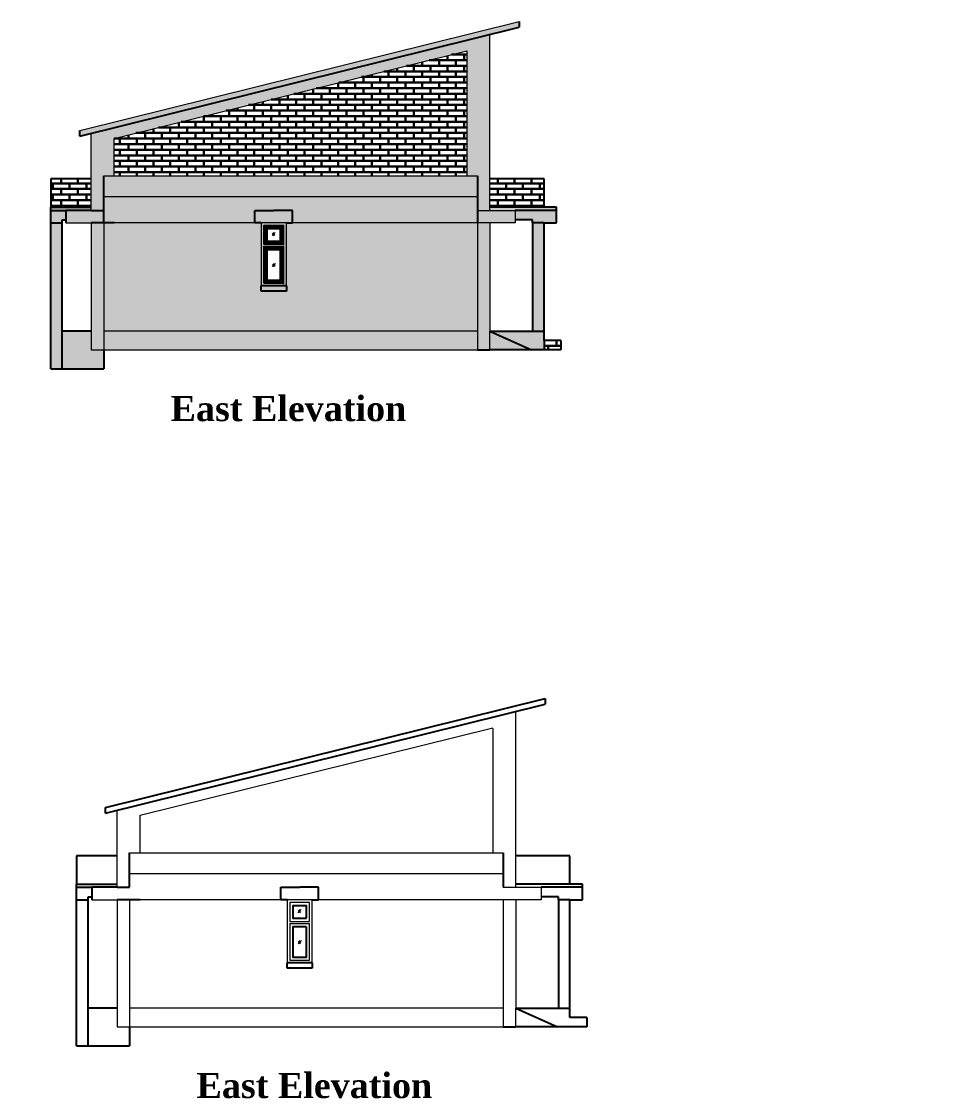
# Model space of a CAD drawing. Header units: inches. Extents: x -6800 to 96653, y -25814 to 17379.
# Drawn here: x 41496 to 42372, y -73 to 953 of the extents above; entities that cross this region are included whole.
import ezdxf

# ---------------------------------------------------------------- set-up
doc = ezdxf.new("R2010")
doc.units = ezdxf.units.IN
doc.header["$MEASUREMENT"] = 0
for name, color, linetype, lineweight in [('furniture', 44, 'Continuous', 15), ('Wall', 90, 'Continuous', 30), ('Win ele', 211, 'Continuous', 15), ('windows', 4, 'Continuous', 13)]:
    doc.layers.add(name, color=color, linetype=linetype, lineweight=lineweight)
doc.styles.get("Standard").update_dxf_attribs({"font": 'arial.ttf'})
pattern_1 = [(0, (15229.343, -2657.8174), (0, 5.334), []), (90, (15229.343, -2657.8174), (-8, 5.334), [5.334, -5.334])]

msp = doc.modelspace()

# ---------------------------------------------------------------- hatches: boundary and pattern name
at = {"true_color": 0xffffff, "transparency": 33554651}
h = msp.add_hatch(color=7, dxfattribs=at)
h.dxf.hatch_style = 1
h.paths.add_polyline_path([(41929.9, 785.9), (41573.9, 785.9), (41573.9, 760.9), (41717.9, 760.9), (41717.9, 772.9), (41735.9, 772.9), (41753.9, 772.9), (41753.9, 760.9), (41929.9, 760.9)])
h.paths.add_polyline_path([(41965.9, 772.9), (41929.9, 772.9), (41929.9, 760.9), (41965.9, 760.9)])
h.paths.add_polyline_path([(41573.9, 772.9), (41561.9, 772.9), (41537.9, 772.9), (41537.9, 760.9), (41561.9, 760.9), (41573.9, 760.9)])
at = {"true_color": 0xffffff, "transparency": 33554562}
h = msp.add_hatch(color=7, dxfattribs=at)
h.dxf.hatch_style = 1
h.paths.add_polyline_path([(42005.4, 775.9), (41941.9, 775.9), (41941.9, 772.9), (41965.9, 772.9), (42005.4, 772.9)])
h.paths.add_polyline_path([(41561.9, 775.9), (41523.4, 775.9), (41523.4, 772.9), (41537.9, 772.9), (41561.9, 772.9)])
at = {"true_color": 0xffffff, "transparency": 33554511}
h = msp.add_hatch(color=7, dxfattribs=at)
h.dxf.hatch_style = 1
h.paths.add_polyline_path([(41993.4, 760.9), (41982.4, 760.9), (41982.4, 657.9), (41993.4, 657.9)])
h.paths.add_polyline_path([(41534.4, 760.9), (41523.4, 760.9), (41523.4, 621.9), (41534.4, 621.9)])
h.paths.add_polyline_path([(41537.9, 772.9), (41523.4, 772.9), (41523.4, 760.9), (41534.4, 760.9), (41534.4, 763.9), (41537.9, 763.9)])
h.paths.add_polyline_path([(41561.9, 657.9), (41534.4, 657.9), (41534.4, 621.9), (41567.4, 621.9), (41573.9, 621.9), (41573.9, 639.9), (41561.9, 639.9)])
at = {"true_color": 0xffffff, "transparency": 33554687}
h = msp.add_hatch(color=7, dxfattribs=at)
h.dxf.hatch_style = 1
h.paths.add_polyline_path([(41753.9, 772.9), (41735.9, 772.9), (41717.9, 772.9), (41717.9, 760.9), (41723.9, 760.9), (41747.9, 760.9), (41753.9, 760.9)])
h.paths.add_polyline_path([(41747.9, 700.9), (41723.9, 700.9), (41723.9, 695.9), (41747.9, 695.9)])
at = {"true_color": 0xffffff, "transparency": 33554546}
h = msp.add_hatch(color=7, dxfattribs=at)
h.dxf.hatch_style = 1
h.paths.add_polyline_path([(42005.4, 772.9), (41965.9, 772.9), (41965.9, 763.9), (41982.4, 763.9), (41982.4, 760.9), (41993.4, 760.9), (42005.4, 760.9)])
at = {"true_color": 0xffffff, "transparency": 33554646}
h = msp.add_hatch(dxfattribs=at)
h.set_pattern_fill('ANSI31')
h.set_pattern_definition([(45, (15229.34297, -2657.81744), (-0.08838834765, 0.08838834765), [])])
h.paths.add_polyline_path([(41745.4, 738.4), (41726.4, 738.4), (41726.4, 703.4), (41745.4, 703.4)])
h.paths.add_polyline_path([(41742.4, 706.4), (41729.4, 706.4), (41729.4, 735.4), (41742.4, 735.4)], flags=16)
h.paths.add_polyline_path([(41745.4, 758.4), (41726.4, 758.4), (41726.4, 740.4), (41745.4, 740.4)])
h.paths.add_polyline_path([(41742.4, 743.4), (41729.4, 743.4), (41729.4, 755.4), (41742.4, 755.4)], flags=16)
h.paths.add_polyline_path([(42581.4, 738.4), (42561.4, 738.4), (42561.4, 701.4), (42581.4, 701.4)])
h.paths.add_polyline_path([(42577.8, 704.4), (42564.4, 704.4), (42564.4, 735.4), (42577.8, 735.4)], flags=16)
h.paths.add_polyline_path([(42602.2, 738.4), (42582.4, 738.4), (42582.4, 701.4), (42602.2, 701.4)])
h.paths.add_polyline_path([(42599.2, 735.4), (42599.2, 704.4), (42585.8, 704.4), (42585.8, 735.4)], flags=16)
h.paths.add_polyline_path([(42602.2, 758.4), (42582.4, 758.4), (42582.4, 740.4), (42602.2, 740.4)])
h.paths.add_polyline_path([(42585.8, 755.4), (42599.2, 755.4), (42599.2, 743.4), (42585.8, 743.4)], flags=16)
h.paths.add_polyline_path([(42581.4, 758.4), (42561.4, 758.4), (42561.4, 740.4), (42580.8, 740.4), (42581.4, 740.4)])
h.paths.add_polyline_path([(42577.8, 743.4), (42564.4, 743.4), (42564.4, 755.4), (42577.8, 755.4)], flags=16)
h.paths.add_polyline_path([(42622.6, 758.4), (42603.2, 758.4), (42603.2, 740.4), (42622.6, 740.4)])
h.paths.add_polyline_path([(42619.6, 743.4), (42606.2, 743.4), (42606.2, 755.4), (42619.6, 755.4)], flags=16)
h.paths.add_polyline_path([(42643, 758.4), (42623.6, 758.4), (42623.6, 740.4), (42643, 740.4)])
h.paths.add_polyline_path([(42626.6, 755.4), (42640, 755.4), (42640, 743.4), (42626.6, 743.4)], flags=16)
h.paths.add_polyline_path([(42663.4, 758.4), (42644, 758.4), (42644, 740.4), (42663.4, 740.4)])
h.paths.add_polyline_path([(42647, 755.4), (42660.4, 755.4), (42660.4, 743.4), (42647, 743.4)], flags=16)
h.paths.add_polyline_path([(42663.4, 738.4), (42644, 738.4), (42644, 701.4), (42663.4, 701.4)])
h.paths.add_polyline_path([(42647, 735.4), (42660.4, 735.4), (42660.4, 704.4), (42647, 704.4)], flags=16)
h.paths.add_polyline_path([(42643, 738.4), (42623.6, 738.4), (42623.6, 701.4), (42643, 701.4)])
h.paths.add_polyline_path([(42640, 704.4), (42626.6, 704.4), (42626.6, 735.4), (42640, 735.4)], flags=16)
h.paths.add_polyline_path([(42622.6, 738.4), (42603.2, 738.4), (42603.2, 701.4), (42622.6, 701.4)])
h.paths.add_polyline_path([(42619.6, 704.4), (42606.2, 704.4), (42606.2, 735.4), (42619.6, 735.4)], flags=16)
at = {"true_color": 0xffffff, "transparency": 33554666}
h = msp.add_hatch(color=7, dxfattribs=at)
h.dxf.hatch_style = 1
h.paths.add_polyline_path([(41929.9, 657.9), (41573.9, 657.9), (41573.9, 639.9), (41929.9, 639.9)])
at = {"true_color": 0xffffff, "transparency": 33554620}
h = msp.add_hatch(color=7, dxfattribs=at)
h.dxf.hatch_style = 1
h.paths.add_polyline_path([(41941.9, 657.9), (41941.9, 639.9), (41981.4, 639.9)])
at = {"true_color": 0xffffff, "transparency": 33554511}
h = msp.add_hatch(color=7, dxfattribs=at)
h.dxf.hatch_style = 1
h.paths.add_polyline_path([(41993.4, 648.9), (41993.4, 657.9), (41941.9, 657.9), (41981.4, 639.9), (41993.4, 639.9)])
at = {"layer": 'Wall', "true_color": 0xed1f24, "transparency": 33554562}
h = msp.add_hatch(dxfattribs=at)
h.set_pattern_fill('AR-BRSTD', color=240, scale=2)
h.set_pattern_definition(pattern_1)
h.paths.add_polyline_path([(41919.9, 924.9), (41583.9, 841.5), (41583.9, 805.7), (41919.9, 805.7)])
at = {"layer": 'Wall', "true_color": 0xed1f24, "transparency": 33554651}
h = msp.add_hatch(dxfattribs=at)
h.set_pattern_fill('AR-BRSTD', color=240, scale=2)
h.set_pattern_definition(pattern_1)
h.paths.add_polyline_path([(40000.6, 760.9), (39991.6, 760.9), (39991.6, 736.9), (39991.6, 730.9), (39883.6, 730.9), (39883.6, 657.9), (40000.6, 657.9)])
h.paths.add_polyline_path([(40911.3, 760.9), (40807.8, 760.9), (40807.8, 657.9), (40911.3, 657.9)])
h.paths.add_polyline_path([(40796.8, 760.9), (40688.8, 760.9), (40688.8, 657.9), (40796.8, 657.9)])
h.paths.add_polyline_path([(40677.8, 760.9), (40575.3, 760.9), (40575.3, 657.9), (40677.8, 657.9)])
h.paths.add_polyline_path([(40881.9, 802.9), (40636.5, 802.9), (40575.3, 802.9), (40911.3, 802.9)])
h.paths.add_polyline_path([(41929.9, 760.9), (41747.9, 760.9), (41747.9, 700.9), (41747.9, 695.9), (41723.9, 695.9), (41723.9, 700.9), (41723.9, 760.9), (41717.9, 760.9), (41573.9, 760.9), (41573.9, 657.9), (41929.9, 657.9)])
h.paths.add_polyline_path([(41908.9, 805.7), (41605.9, 805.7), (41583.9, 805.7), (41919.9, 805.7)], flags=16)
h.paths.add_polyline_path([(41929.9, 805.7), (41573.9, 805.7), (41573.9, 785.9), (41929.9, 785.9)])
h.paths.add_polyline_path([(42784.9, 763.9), (42676.9, 763.9), (42676.9, 657.9), (42784.9, 657.9)])
h.paths.add_polyline_path([(42903.9, 763.9), (42795.9, 763.9), (42795.9, 657.9), (42819.9, 657.9), (42819.9, 741.9), (42879.9, 741.9), (42879.9, 657.9), (42903.9, 657.9)])
h.paths.add_polyline_path([(43022.9, 763.9), (42914.9, 763.9), (42914.9, 657.9), (43022.9, 657.9)])
h.paths.add_polyline_path([(43141.9, 763.9), (43130.3, 763.9), (43033.9, 763.9), (43033.9, 657.9), (43141.9, 657.9)])
h.paths.add_polyline_path([(43207.8, 802.9), (43141.9, 802.9), (43141.9, 800.4), (43141.9, 785.9), (43207.8, 785.9)])
h.paths.add_polyline_path([(42665.9, 805.7), (42548.9, 805.7), (42548.9, 785.9), (42665.9, 785.9)])
h.paths.add_polyline_path([(42558.9, 760.9), (42548.9, 760.9), (42548.9, 657.9), (42665.9, 657.9), (42665.9, 693.9), (42558.9, 693.9), (42558.9, 698.9)])
at = {"layer": 'Wall', "true_color": 0xed1f24, "transparency": 33554562}
h = msp.add_hatch(dxfattribs=at)
h.set_pattern_fill('AR-BRSTD', color=240, scale=2)
h.set_pattern_definition(pattern_1)
h.paths.add_polyline_path([(41561.9, 802.8), (41523.4, 802.8), (41523.4, 775.9), (41561.9, 775.9)])
h = msp.add_hatch(dxfattribs=at)
h.set_pattern_fill('AR-BRSTD', color=240, scale=2)
h.set_pattern_definition(pattern_1)
h.paths.add_polyline_path([(41993.4, 802.9), (41941.9, 802.9), (41941.9, 775.9), (41993.4, 775.9)])
at = {"layer": 'Wall', "true_color": 0xbaa52c, "transparency": 33554651}
h = msp.add_hatch(color=55, dxfattribs=at)
h.dxf.hatch_style = 1
h.paths.add_polyline_path([(41747.9, 760.9), (41723.9, 760.9), (41723.9, 700.9), (41747.9, 700.9)])
h.paths.add_polyline_path([(41726.4, 758.4), (41745.4, 758.4), (41745.4, 740.4), (41726.4, 740.4)], flags=16)
h.paths.add_polyline_path([(41729.4, 743.4), (41729.4, 755.4), (41742.4, 755.4), (41742.4, 743.4)], flags=0)
h.paths.add_polyline_path([(41726.4, 738.4), (41745.4, 738.4), (41745.4, 703.4), (41726.4, 703.4)], flags=16)
h.paths.add_polyline_path([(41729.4, 735.4), (41742.4, 735.4), (41742.4, 706.4), (41729.4, 706.4)], flags=0)
at = {"layer": 'Wall', "true_color": 0xed1f24, "transparency": 33554562}
h = msp.add_hatch(dxfattribs=at)
h.set_pattern_fill('AR-BRSTD', color=240, scale=2)
h.set_pattern_definition(pattern_1)
h.paths.add_polyline_path([(42009.4, 648.9), (41993.4, 648.9), (41993.4, 639.9), (42009.4, 639.9)])
at = {"layer": 'Win ele', "transparency": 33554526}
h = msp.add_hatch(color=256, dxfattribs=at)
h.dxf.hatch_style = 1
h.paths.add_polyline_path([(41941.9, 940.6), (41561.9, 846.4), (41561.9, 772.9), (41573.9, 772.9), (41573.9, 805.7), (41583.9, 805.7), (41583.9, 841.5), (41919.9, 924.9), (41919.9, 805.7), (41929.9, 805.7), (41929.9, 772.9), (41941.9, 772.9)])
h.paths.add_polyline_path([(41941.9, 760.9), (41929.9, 760.9), (41929.9, 639.9), (41941.9, 639.9), (41941.9, 657.9)])
h.paths.add_polyline_path([(41573.9, 760.9), (41561.9, 760.9), (41561.9, 639.9), (41573.9, 639.9)])
at = {"layer": 'windows', "true_color": 0xc7c8ca, "transparency": 33554687}
h = msp.add_hatch(color=9, dxfattribs=at)
h.dxf.hatch_style = 1
h.paths.add_polyline_path([(40525.5, 952.8), (40525.5, 947.5), (40944.3, 843.6), (40944.3, 848.9)])
h.paths.add_polyline_path([(41969.8, 947.5), (41969.8, 952.8), (41551, 848.9), (41551, 843.6)])
h.paths.add_polyline_path([(43164.9, 952.8), (42653.9, 952.8), (42653.9, 947.5), (43164.9, 947.5)])

# ---------------------------------------------------------------- linework, layer by layer
at = {"transparency": 33554687}
for p, q in [((41551, 843.6), (41969.8, 947.5)), ((41969.8, 952.8), (41969.8, 947.5)), ((41551, 843.6), (41551, 848.9)), ((41573.9, 760.9), (41573.9, 805.7)), ((41929.9, 805.7), (41929.9, 760.9)), ((41561.9, 772.9), (41537.9, 772.9)), ((41537.9, 772.9), (41537.9, 760.9)), ((41561.9, 772.9), (41573.9, 772.9)), ((41717.9, 760.9), (41717.9, 772.9)), ((41717.9, 772.9), (41735.9, 772.9)), ((41753.9, 772.9), (41735.9, 772.9)), ((41753.9, 760.9), (41753.9, 772.9)), ((41568.4, 760.9), (41561.9, 760.9)), ((41579.4, 760.9), (41568.4, 760.9)), ((41723.9, 760.9), (41717.9, 760.9)), ((41747.9, 760.9), (41753.9, 760.9)), ((41723.9, 695.9), (41723.9, 700.9)), ((41747.9, 700.9), (41723.9, 700.9)), ((41747.9, 700.9), (41747.9, 695.9)), ((41747.9, 695.9), (41723.9, 695.9)), ((41575.6, 204), (41994.5, 307.9)), ((41994.5, 307.9), (41994.5, 302.6)), ((41575.6, 198.7), (41994.5, 302.6)), ((41575.6, 198.7), (41575.6, 204)), ((41598.6, 128), (41598.6, 160.8)), ((41954.6, 160.8), (41954.6, 128)), ((41586.6, 128), (41562.6, 128)), ((41562.6, 128), (41562.6, 116)), ((41586.6, 128), (41598.6, 128)), ((41742.6, 116), (41742.6, 128)), ((41742.6, 128), (41760.6, 128)), ((41778.6, 128), (41760.6, 128)), ((41778.6, 116), (41778.6, 128)), ((41593.1, 116), (41586.6, 116)), ((41604.1, 116), (41593.1, 116)), ((41748.6, 116), (41742.6, 116)), ((41772.6, 116), (41778.6, 116)), ((41748.6, 51), (41748.6, 56)), ((41772.6, 56), (41748.6, 56)), ((41772.6, 56), (41772.6, 51)), ((41772.6, 51), (41748.6, 51))]:
    msp.add_line(p, q, dxfattribs=at)
at = {"lineweight": 5, "transparency": 33554610}
for p, q in [((41941.9, 772.9), (41941.9, 940.6)), ((41583.9, 841.5), (41919.9, 924.9)), ((41919.9, 924.9), (41919.9, 805.7)), ((41583.9, 805.7), (41583.9, 841.5)), ((41561.9, 760.9), (41561.9, 639.9)), ((41941.9, 760.9), (41941.9, 657.9)), ((41941.9, 639.9), (41941.9, 657.9)), ((41561.9, 639.9), (41573.9, 639.9)), ((41966.6, 128), (41966.6, 295.7)), ((41608.6, 196.6), (41944.6, 279.9)), ((41944.6, 279.3), (41944.6, 160.8)), ((41608.6, 160.8), (41608.6, 196.6)), ((41586.6, 116), (41586.6, -5)), ((41966.6, 116), (41966.6, 13)), ((41966.6, -5), (41966.6, 13)), ((41586.6, -5), (41598.6, -5))]:
    msp.add_line(p, q, dxfattribs=at)
at = {"lineweight": 9, "transparency": 33554687}
for p, q in [((41561.9, 772.9), (41561.9, 846.4)), ((41573.9, 805.7), (41929.9, 805.7)), ((41929.9, 785.9), (41573.9, 785.9)), ((41929.9, 772.9), (41965.9, 772.9)), ((41965.9, 772.9), (41965.9, 760.9)), ((41537.9, 760.9), (41561.9, 760.9)), ((41965.9, 760.9), (41568.4, 760.9)), ((41573.9, 760.9), (41573.9, 639.9)), ((41929.9, 760.9), (41929.9, 639.9)), ((41929.9, 657.9), (41573.9, 657.9)), ((41573.9, 639.9), (41929.9, 639.9)), ((41586.6, 128), (41586.6, 201.4)), ((41598.6, 160.8), (41954.6, 160.8)), ((41954.6, 141), (41598.6, 141)), ((41954.6, 128), (41990.6, 128)), ((41990.6, 128), (41990.6, 116)), ((41562.6, 116), (41586.6, 116)), ((41990.6, 116), (41593.1, 116)), ((41598.6, 116), (41598.6, -5)), ((41954.6, 116), (41954.6, -5)), ((41954.6, 13), (41598.6, 13)), ((41598.6, -5), (41954.6, -5))]:
    msp.add_line(p, q, dxfattribs=at)
at = {"transparency": 33554585}
for p, q in [((41561.9, 802.8), (41523.4, 802.8)), ((41523.4, 802.8), (41523.4, 775.9)), ((41993.4, 802.9), (41941.9, 802.9)), ((41993.4, 775.9), (41993.4, 802.9)), ((41523.4, 772.9), (41523.4, 775.9)), ((41523.4, 775.9), (41561.9, 775.9)), ((41523.4, 760.9), (41523.4, 772.9)), ((41523.4, 772.9), (41537.9, 772.9)), ((42005.4, 775.9), (41941.9, 775.9)), ((42005.4, 772.9), (41965.9, 772.9)), ((42005.4, 772.9), (42005.4, 775.9)), ((42005.4, 760.9), (42005.4, 772.9)), ((41523.4, 621.9), (41523.4, 760.9)), ((41523.4, 760.9), (41534.4, 760.9)), ((41534.4, 621.9), (41534.4, 763.9)), ((41534.4, 763.9), (41537.9, 763.9)), ((41583.9, 760.9), (41561.9, 760.9)), ((41982.4, 763.9), (41965.9, 763.9)), ((41982.4, 760.9), (41982.4, 763.9)), ((41993.4, 760.9), (41982.4, 760.9)), ((41982.4, 760.9), (41982.4, 657.9)), ((41993.4, 657.9), (41993.4, 760.9)), ((41993.4, 760.9), (42005.4, 760.9)), ((41561.9, 657.9), (41534.4, 657.9)), ((41941.9, 657.9), (41993.4, 657.9)), ((41993.4, 648.9), (41993.4, 657.9)), ((42009.4, 648.9), (41993.4, 648.9)), ((41993.4, 648.9), (41993.4, 639.9)), ((42009.4, 648.9), (42009.4, 639.9)), ((41573.9, 639.9), (41573.9, 621.9)), ((41981.4, 639.9), (41941.9, 639.9)), ((42009.4, 639.9), (41981.4, 639.9)), ((41523.4, 621.9), (41567.4, 621.9)), ((41567.4, 621.9), (41573.9, 621.9)), ((41586.6, 157.9), (41548.1, 157.9)), ((41548.1, 157.9), (41548.1, 131)), ((42018.1, 158), (41966.6, 158)), ((42018.1, 131), (42018.1, 158)), ((41548.1, 128), (41548.1, 131)), ((41548.1, 131), (41586.6, 131)), ((41548.1, 116), (41548.1, 128)), ((41548.1, 128), (41562.6, 128)), ((42030.1, 131), (41966.6, 131)), ((42030.1, 128), (41990.6, 128)), ((42030.1, 128), (42030.1, 131)), ((42030.1, 116), (42030.1, 128)), ((41548.1, -23), (41548.1, 116)), ((41548.1, 116), (41559.1, 116)), ((41559.1, -23), (41559.1, 119)), ((41559.1, 119), (41562.6, 119)), ((41608.6, 116), (41586.6, 116)), ((42007.1, 119), (41990.6, 119)), ((42007.1, 116), (42007.1, 119)), ((42018.1, 116), (42007.1, 116)), ((42007.1, 116), (42007.1, 13)), ((42018.1, 13), (42018.1, 116)), ((42018.1, 116), (42030.1, 116)), ((41586.6, 13), (41559.1, 13)), ((41966.6, 13), (42018.1, 13)), ((42018.1, 4), (42018.1, 13)), ((42034.1, 4), (42018.1, 4)), ((42034.1, 4), (42034.1, -5)), ((41598.6, -5), (41598.6, -23)), ((42006.1, -5), (41966.6, -5)), ((42034.1, -5), (42006.1, -5)), ((41548.1, -23), (41592.1, -23)), ((41592.1, -23), (41598.6, -23))]:
    msp.add_line(p, q, dxfattribs=at)
at = {"transparency": 33554636}
for p, q in [((41941.9, 657.9), (41981.4, 639.9)), ((41929.9, 639.9), (41941.9, 639.9)), ((41966.6, 13), (42006.1, -5)), ((41954.6, -5), (41966.6, -5))]:
    msp.add_line(p, q, dxfattribs=at)
at = {"transparency": 33554687}
for points in [[(41742.4, 743.4), (41742.4, 755.4), (41729.4, 755.4), (41729.4, 743.4)], [(41742.4, 735.4), (41729.4, 735.4), (41729.4, 706.4), (41742.4, 706.4)], [(41767.1, 98.5), (41767.1, 110.5), (41754.1, 110.5), (41754.1, 98.5)], [(41767.1, 90.5), (41754.1, 90.5), (41754.1, 61.5), (41767.1, 61.5)]]:
    msp.add_lwpolyline(points, close=True, dxfattribs=at)
at = {"layer": 'furniture', "transparency": 33554687}
for p, q in [((41747.9, 760.9), (41723.9, 760.9)), ((41723.9, 760.9), (41723.9, 700.9)), ((41747.9, 700.9), (41747.9, 760.9)), ((41737.4, 751.8), (41734.3, 748.8)), ((41736, 751.7), (41734.4, 750.2)), ((41736.8, 749.8), (41735.6, 748.6)), ((41726.4, 738.4), (41745.4, 738.4)), ((41737.7, 722.3), (41734.5, 719.3)), ((41736.2, 722.2), (41734.6, 720.7)), ((41737.1, 720.3), (41735.8, 719.1)), ((41723.9, 700.9), (41747.9, 700.9)), ((41772.6, 116), (41748.6, 116)), ((41748.6, 116), (41748.6, 56)), ((41772.6, 56), (41772.6, 116)), ((41762.1, 106.8), (41759, 103.8)), ((41760.6, 106.8), (41759.1, 105.3)), ((41761.5, 104.9), (41760.3, 103.7)), ((41751.1, 93.5), (41770.1, 93.5)), ((41762.3, 77.3), (41759.2, 74.3)), ((41760.9, 77.3), (41759.3, 75.8)), ((41761.7, 75.4), (41760.5, 74.2)), ((41748.6, 56), (41772.6, 56))]:
    msp.add_line(p, q, dxfattribs=at)
for points in [[(41745.4, 740.4), (41745.4, 758.4), (41726.4, 758.4), (41726.4, 740.4)], [(41770.1, 95.5), (41770.1, 113.5), (41751.1, 113.5), (41751.1, 95.5)]]:
    msp.add_lwpolyline(points, close=True, dxfattribs=at)
for points in [[(41726.4, 738.4), (41726.4, 703.4), (41745.4, 703.4), (41745.4, 738.4)], [(41751.1, 93.5), (41751.1, 58.5), (41770.1, 58.5), (41770.1, 93.5)]]:
    msp.add_lwpolyline(points, dxfattribs=at)
at = {"layer": 'windows', "color": 9, "true_color": 0xc7c8ca, "transparency": 33554687}
msp.add_line((41551, 848.9), (41969.8, 952.8), dxfattribs=at)

# ---------------------------------------------------------------- texts
at = {"transparency": 33554687, "char_height": 24, "attachment_point": 1}
for insert in [(41637.6, 596.1), (41662.3, -48.8)]:
    msp.add_mtext_dynamic_manual_height_columns('{\\fTimes New Roman|b1|i0|c0|p18;East Elevation}', width=405.729, gutter_width=1, heights=[0], dxfattribs=dict(at, insert=insert))

doc.saveas('drawing.dxf')
